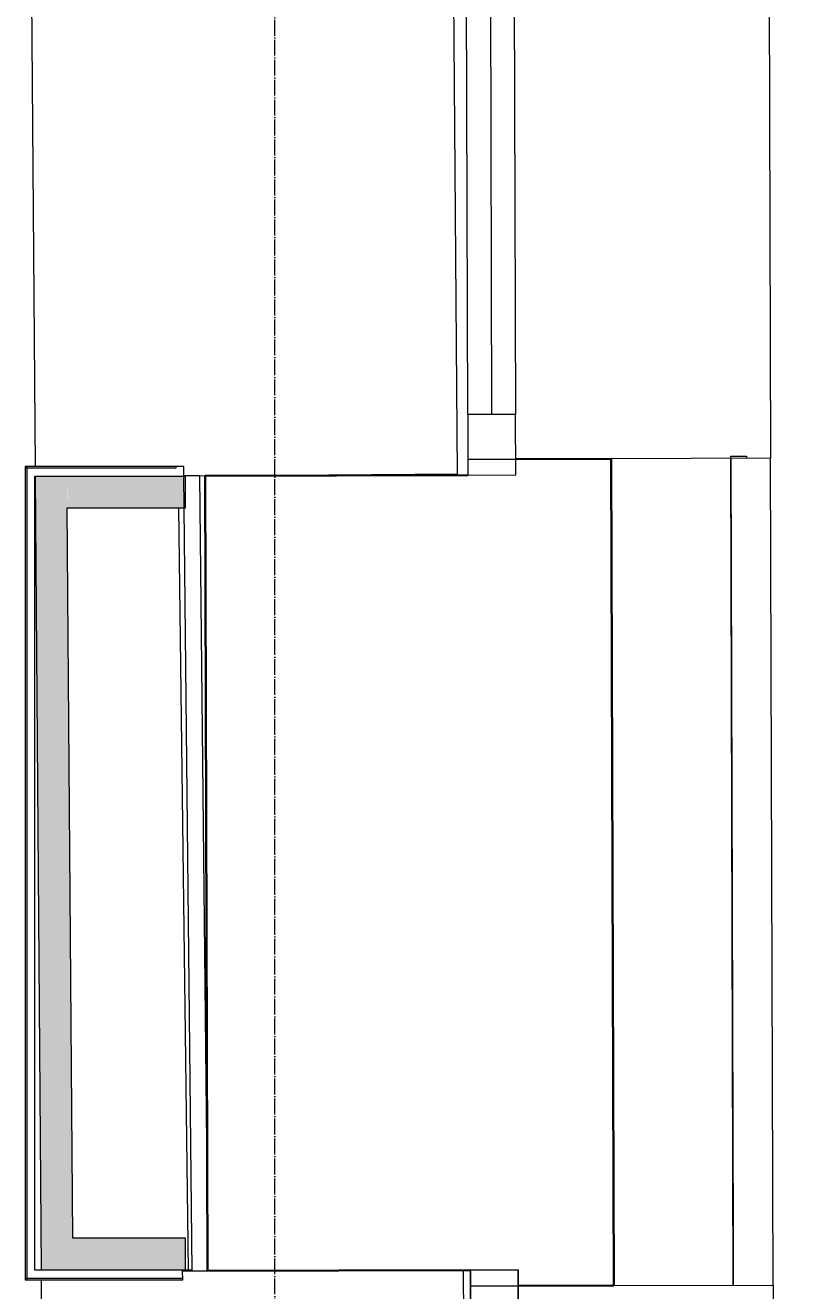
# Model space of a CAD drawing. Header units: millimetres. Extents: x -32 to 417638015, y -35 to 175284279.
# Drawn here: x 218231 to 219212, y 57085 to 58675 of the extents above; entities that cross this region are included whole.
import ezdxf
from ezdxf import colors
from ezdxf.entities.mleader import LeaderData, LeaderLine
from ezdxf.math import Vec2, Vec3

# ---------------------------------------------------------------- set-up
doc = ezdxf.new("R2010")
doc.units = ezdxf.units.MM
doc.linetypes.add('ADSK_Линия сетки', pattern=[25, 20, -2.5, 0, -2.5])
for name, color, linetype, lineweight in [('_ Окна', 7, 'Continuous', 9), ('Окна', 7, 'Continuous', 9), ('Оси', 253, 'Continuous', 9), ('Перекрытие', 7, 'Continuous', 18), ('Стены внутренние', 7, 'Continuous', 18), ('Стены наружные', 7, 'Continuous', 18), ('Стены несущие', 7, 'Continuous', 30), ('Стены отделка', 7, 'Continuous', 30), ('Стены штриховка', 7, 'Continuous', 9), ('ШТРИХОВКА', 252, 'Continuous', 15)]:
    doc.layers.add(name, color=color, linetype=linetype, lineweight=lineweight)
doc.layers.add('_ЭМ_Надписи', color=7, linetype='Continuous')
doc.styles.add('ЭОМ', font='isocpeur.ttf', dxfattribs={"width": 0.85, "height": 250})

# ---------------------------------------------------------------- blocks, each defined once
blk = doc.blocks.new('1 этаж')
at = {"layer": 'Стены внутренние'}
for points in [[(49151.177, 5571.232), (49153.241, 5571.232), (49145.852, 6528.957), (49105.971, 6528.957), (49113.24, 5571.232), (49149.519, 5571.232)], [(49196.552, 6488.957), (49293.148, 6488.957), (49292.736, 6528.957), (49145.972, 6528.957), (49146.276, 6488.957), (49166.992, 6488.957)], [(49113.543, 5531.232), (49294.514, 5531.232), (49294.266, 5571.232), (49113.24, 5571.232)]]:
    blk.add_hatch(color=8, dxfattribs=at).paths.add_polyline_path(points)
at = {"layer": '_ Окна', "color": 8}
for p, q in [((49676.948, 7294.247), (49679.043, 6606.25)), ((49649.214, 6550.159), (49709.214, 6550.342)), ((49652.378, 5511.398), (49712.378, 5511.581))]:
    blk.add_line(p, q, dxfattribs=at)
at = {"layer": '_ Окна', "color": 8, "lineweight": 18}
for p, q in [((49709.043, 6606.342), (49649.044, 6606.159)), ((49649.044, 6606.159), (49649.275, 6530.159)), ((49709.275, 6530.342), (49709.043, 6606.342)), ((49649.275, 6530.159), (49709.275, 6530.342)), ((49652.317, 5531.398), (49712.317, 5531.581)), ((49652.549, 5455.399), (49652.317, 5531.398)), ((49712.317, 5531.581), (49712.548, 5455.582))]:
    blk.add_line(p, q, dxfattribs=at)
at = {"layer": 'Окна', "color": 8}
for p, q in [((49649.044, 6606.159), (49646.948, 7294.156)), ((49706.948, 7294.338), (49709.043, 6606.342)), ((49649.044, 6606.159), (49649.275, 6530.159)), ((49709.275, 6530.342), (49709.043, 6606.342)), ((49649.275, 6530.159), (49709.275, 6530.342)), ((49712.317, 5531.581), (49652.317, 5531.398)), ((49652.317, 5531.398), (49652.549, 5455.399)), ((49712.548, 5455.582), (49712.317, 5531.581))]:
    blk.add_line(p, q, dxfattribs=at)
at = {"layer": 'Оси', "color": 8, "linetype": 'ADSK_Линия сетки'}
blk.add_line((49406.766, -4162.595), (49406.766, 44411.9), dxfattribs=at)
at = {"layer": 'Перекрытие', "color": 8}
for p, q in [((49099.346, 7401.902), (49105.88, 6540.957)), ((49635.967, 6531.53), (49629.602, 7370.103)), ((49312.735, 6529.077), (49635.967, 6531.53)), ((49298.531, 5531.232), (49286.466, 6488.957)), ((49113.634, 5519.32), (49133.868, 2853.251)), ((49649.914, 4693.818), (49643.558, 5531.372))]:
    blk.add_line(p, q, dxfattribs=at)
at = {"layer": 'Стены наружные', "color": 8}
for p, q in [((50026.776, 7351.313), (50029.212, 6551.317)), ((49979.205, 6553.757), (49999.205, 6553.818)), ((49979.213, 6551.164), (49979.205, 6553.757)), ((49999.205, 6553.818), (49999.212, 6551.225)), ((50032.376, 5512.556), (50034.813, 4712.56))]:
    blk.add_line(p, q, dxfattribs=at)
at = {"layer": 'Стены несущие', "color": 8}
for p, q in [((49829.213, 6550.707), (49709.214, 6550.342)), ((49832.377, 5511.947), (49829.213, 6550.707)), ((49829.213, 6550.707), (49832.377, 5511.947)), ((49649.275, 6530.159), (49319.277, 6529.154)), ((49319.277, 6529.154), (49322.319, 5530.393)), ((49322.319, 5530.393), (49652.317, 5531.398)), ((49712.378, 5511.581), (49832.377, 5511.947))]:
    blk.add_line(p, q, dxfattribs=at)
at = {"layer": 'Стены отделка', "color": 8, "lineweight": 9}
for p, q in [((50029.212, 6551.317), (49829.213, 6550.707)), ((50032.376, 5512.556), (50029.212, 6551.317)), ((49093.514, 6538.957), (49093.514, 5521.232)), ((49292.614, 6540.957), (49095.514, 6540.957)), ((49292.737, 6528.957), (49292.614, 6540.957)), ((49105.514, 5531.232), (49105.514, 6528.957)), ((49105.514, 6528.957), (49294.514, 6528.957)), ((49105.971, 6528.957), (49113.543, 5531.232)), ((49312.736, 6529.134), (49292.736, 6529.073)), ((49302.996, 5530.334), (49292.736, 6529.073)), ((49294.514, 6488.957), (49294.514, 6528.957)), ((49322.996, 5530.395), (49312.736, 6529.134)), ((49153.241, 5571.232), (49146.276, 6488.957)), ((49146.276, 6488.957), (49294.514, 6488.957)), ((49294.514, 5571.232), (49153.241, 5571.232)), ((49294.514, 5531.232), (49294.514, 5571.232)), ((49982.199, 5570.786), (49982.377, 5512.404)), ((49095.514, 5519.232), (49291.109, 5519.232)), ((49302.987, 5531.232), (49105.514, 5531.232)), ((49290.996, 5530.298), (49322.319, 5530.393)), ((49291.109, 5519.232), (49290.996, 5530.298)), ((49832.377, 5511.947), (50032.376, 5512.556))]:
    blk.add_line(p, q, dxfattribs=at)
at = {"layer": 'Стены штриховка', "color": 8}
for p, q in [((49982.377, 5512.404), (49979.213, 6551.164)), ((49979.213, 6551.164), (49982.199, 5570.786)), ((49095.514, 6540.957), (49093.514, 6540.957)), ((49093.514, 6540.957), (49093.514, 6538.957)), ((49282.634, 6538.957), (49093.514, 6538.957)), ((49095.514, 6540.957), (49095.514, 5519.232)), ((49282.613, 6540.957), (49282.634, 6538.957)), ((49093.514, 5521.232), (49291.089, 5521.232)), ((49093.514, 5521.232), (49093.514, 5519.232)), ((49093.514, 5519.232), (49095.514, 5519.232))]:
    blk.add_line(p, q, dxfattribs=at)

msp = doc.modelspace()

# ---------------------------------------------------------------- block references
at = {"layer": 'ШТРИХОВКА'}
msp.add_blockref('1 этаж', (169137.4, 51579.3), dxfattribs=at)

# ---------------------------------------------------------------- leaders
at = {"layer": '_ЭМ_Надписи', "color": 7, "ltscale": 5}
ml = msp.add_multileader_mtext('Standard', dxfattribs=at)
ml.set_content('{\\fGOST Common|b0|i0|c204|p34;\\W0.9;\\C256;1ЩРС-2\\fISOCPEUR|b0|i0|c204|p34;\\W0.85; Гр.18\\PВодонагреватель\\P\\fGOST Common|b0|i0|c0|p34;\\W0.9;h=\\fGOST Common|b0|i0|c204|p34;1\\fGOST Common|b0|i0|c0|p34;.\\fGOST Common|b0|i0|c204|p34;9м}', color=1, style='ЭОМ')
ml.set_leader_properties()
ml.build(insert=Vec2(0, 0))
ml.multileader.update_dxf_attribs({"text_left_attachment_type": 6, "text_right_attachment_type": 6, "dogleg_length": 0, "arrow_head_size": 200})
ctx = ml.context
ctx.base_point, ctx.char_height, ctx.arrow_head_size, ctx.landing_gap_size, ctx.plane_origin = Vec3(221338.8, 59233.1, -64.3), 250, 200, 0, Vec3(200547.3, 71647.8, -64.3)
ctx.left_attachment, ctx.right_attachment = 6, 6
notes = []
notes.append((ctx, [(0, (1, 1, 0), (221338.8, 59233.1, -64.3), (1, 0), 0, [(0, [(219134.3, 60720.5, -64.3)], 0, [])])]))
ctx.mtext.insert, ctx.mtext.width, ctx.mtext.defined_height, ctx.mtext.flow_direction = Vec3(221338.8, 59533.1, -64.3), 2073.809, 545.6, 5
for ctx, leaders in notes:
    for number, flags, end, landing, length, lines in leaders:
        leader = LeaderData()
        leader.index, (leader.has_last_leader_line, leader.has_dogleg_vector, leader.attachment_direction) = number, flags
        leader.last_leader_point, leader.dogleg_vector, leader.dogleg_length = Vec3(end), Vec3(landing), length
        for number, points, colour, breaks in lines:
            line = LeaderLine()
            line.index, line.vertices, line.color, line.breaks = number, Vec3.list(points), colors.encode_raw_color(colour), breaks
            leader.lines.append(line)
        ctx.leaders.append(leader)

doc.saveas('drawing.dxf')
